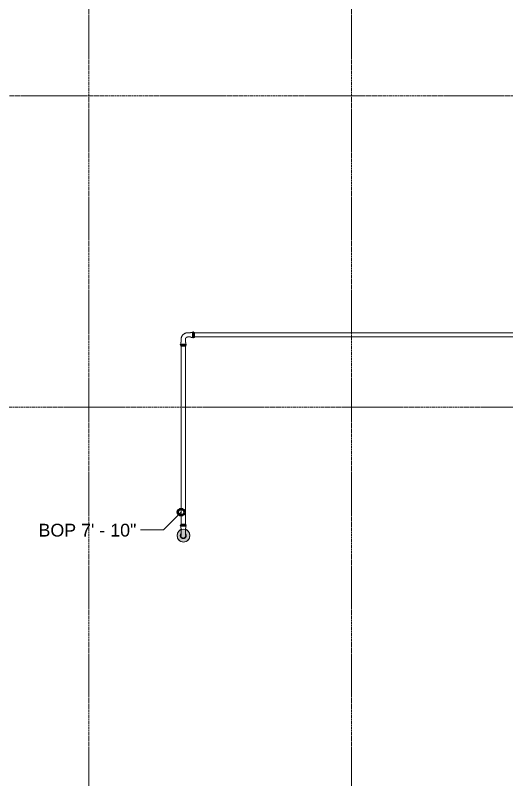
# Model space of a CAD drawing. Header units: inches. Extents: x -3679 to 241, y -496 to 1784.
# Drawn here: x -2235.7 to -2084.1, y 848.2 to 1083.8 of the extents above; entities that cross this region are included whole.
import ezdxf

# ---------------------------------------------------------------- set-up
doc = ezdxf.new("R2010")
doc.units = ezdxf.units.IN
doc.header["$MEASUREMENT"] = 0
doc.linetypes.add('Grid Line', pattern=[0.875, 0.5, -0.125, 0.125, -0.125])
for name, color, linetype, lineweight in [('A-ANNO-NOTE', 250, 'Continuous', 9), ('G-ANNO-DIMS', 251, 'Continuous', 9), ('P-PIPE', 1, 'Continuous', 9), ('S-GRID', 8, 'Continuous', 9)]:
    doc.layers.add(name, color=color, linetype=linetype, lineweight=lineweight)
doc.styles.add('Arial', font='arial.ttf', dxfattribs={"height": 3.934132})

# ---------------------------------------------------------------- blocks, each defined once
blk = doc.blocks.new('Victaulic-VicPress316-Elbow 90-45deg Style P568_P571 - Standard-V2-SECOND LEVEL')
at = {"layer": 'P-PIPE'}
for p, q in [((-3203.7, 731.1), (-3203.7, 730.2)), ((-3202.39, 730.21), (-3202.39, 731.1)), ((-3203.81, 730.05), (-3203.81, 729.6)), ((-3203.05, 729.6), (-3203.81, 729.6)), ((-3203.81, 729.31), (-3203.81, 728.97)), ((-3203.05, 729.31), (-3203.81, 729.31)), ((-3203.81, 728.97), (-3203.05, 728.97)), ((-3202.28, 729.6), (-3203.05, 729.6)), ((-3202.28, 729.31), (-3203.05, 729.31)), ((-3203.05, 728.97), (-3202.28, 728.97)), ((-3202.28, 729.6), (-3202.28, 730.05)), ((-3202.28, 728.97), (-3202.28, 729.31))]:
    blk.add_line(p, q, dxfattribs=at)
at = {"layer": 'P-PIPE', "flags": 128}
for points in [[(-3203.05, 733.4), (-3203.08, 733.4), (-3203.12, 733.4), (-3203.16, 733.4), (-3203.19, 733.39), (-3203.23, 733.38), (-3203.26, 733.38), (-3203.3, 733.37), (-3203.33, 733.36), (-3203.37, 733.34), (-3203.4, 733.33), (-3203.43, 733.32), (-3203.47, 733.3), (-3203.5, 733.28), (-3203.53, 733.26), (-3203.56, 733.24), (-3203.59, 733.22), (-3203.62, 733.2), (-3203.65, 733.18), (-3203.67, 733.15), (-3203.7, 733.13), (-3203.73, 733.1), (-3203.75, 733.07), (-3203.77, 733.04), (-3203.79, 733.01), (-3203.81, 732.98), (-3203.83, 732.95), (-3203.85, 732.92), (-3203.87, 732.89), (-3203.88, 732.85), (-3203.9, 732.82), (-3203.91, 732.79), (-3203.92, 732.75), (-3203.93, 732.72), (-3203.94, 732.68), (-3203.94, 732.65), (-3203.95, 732.61), (-3203.95, 732.57), (-3203.96, 732.54), (-3203.96, 732.5), (-3203.96, 732.46), (-3203.96, 732.43), (-3203.95, 732.39), (-3203.95, 732.35), (-3203.94, 732.32), (-3203.93, 732.28), (-3203.93, 732.25), (-3203.91, 732.21), (-3203.9, 732.18), (-3203.89, 732.14), (-3203.88, 732.11), (-3203.86, 732.08), (-3203.84, 732.05), (-3203.82, 732.01), (-3203.8, 731.98), (-3203.78, 731.95), (-3203.76, 731.92), (-3203.74, 731.9), (-3203.71, 731.87)], [(-3203.05, 733.26), (-3203.08, 733.26), (-3203.11, 733.25), (-3203.14, 733.25), (-3203.17, 733.25), (-3203.2, 733.24), (-3203.23, 733.23), (-3203.26, 733.23), (-3203.29, 733.22), (-3203.32, 733.21), (-3203.34, 733.2), (-3203.37, 733.18), (-3203.4, 733.17), (-3203.43, 733.16), (-3203.45, 733.14), (-3203.48, 733.12), (-3203.5, 733.1), (-3203.53, 733.09), (-3203.55, 733.07), (-3203.57, 733.05), (-3203.6, 733.02), (-3203.62, 733), (-3203.64, 732.98), (-3203.66, 732.95), (-3203.67, 732.93), (-3203.69, 732.9), (-3203.71, 732.88), (-3203.72, 732.85), (-3203.74, 732.82), (-3203.75, 732.8), (-3203.76, 732.77), (-3203.77, 732.74), (-3203.78, 732.71), (-3203.79, 732.68), (-3203.8, 732.65), (-3203.8, 732.62), (-3203.81, 732.59), (-3203.81, 732.56), (-3203.81, 732.53), (-3203.81, 732.5), (-3203.81, 732.47), (-3203.81, 732.44), (-3203.81, 732.41), (-3203.8, 732.38), (-3203.8, 732.35), (-3203.79, 732.32), (-3203.78, 732.29), (-3203.78, 732.26), (-3203.77, 732.23), (-3203.76, 732.2), (-3203.74, 732.17), (-3203.73, 732.14), (-3203.72, 732.12), (-3203.7, 732.1)], [(-3202.39, 731.86), (-3202.37, 731.88), (-3202.34, 731.91), (-3202.32, 731.94), (-3202.3, 731.97), (-3202.28, 732), (-3202.26, 732.03), (-3202.24, 732.06), (-3202.23, 732.09), (-3202.21, 732.13), (-3202.2, 732.16), (-3202.18, 732.19), (-3202.17, 732.23), (-3202.16, 732.26), (-3202.15, 732.3), (-3202.15, 732.33), (-3202.14, 732.37), (-3202.14, 732.41), (-3202.14, 732.44), (-3202.13, 732.48), (-3202.13, 732.52), (-3202.14, 732.55), (-3202.14, 732.59), (-3202.14, 732.63), (-3202.15, 732.66), (-3202.16, 732.7), (-3202.17, 732.73), (-3202.18, 732.77), (-3202.19, 732.8), (-3202.2, 732.84), (-3202.22, 732.87), (-3202.23, 732.9), (-3202.25, 732.93), (-3202.27, 732.97), (-3202.29, 733), (-3202.31, 733.03), (-3202.33, 733.06), (-3202.35, 733.08), (-3202.38, 733.11), (-3202.4, 733.14), (-3202.43, 733.16), (-3202.46, 733.19), (-3202.49, 733.21), (-3202.51, 733.23), (-3202.55, 733.25), (-3202.58, 733.27), (-3202.61, 733.29), (-3202.64, 733.31), (-3202.67, 733.32), (-3202.71, 733.34), (-3202.74, 733.35), (-3202.78, 733.36), (-3202.81, 733.37), (-3202.85, 733.38), (-3202.88, 733.39), (-3202.92, 733.39), (-3202.95, 733.4), (-3202.99, 733.4), (-3203.03, 733.4), (-3203.05, 733.4)], [(-3202.39, 732.1), (-3202.37, 732.13), (-3202.36, 732.16), (-3202.34, 732.18), (-3202.33, 732.21), (-3202.32, 732.24), (-3202.31, 732.27), (-3202.3, 732.3), (-3202.3, 732.33), (-3202.29, 732.36), (-3202.29, 732.39), (-3202.28, 732.42), (-3202.28, 732.45), (-3202.28, 732.48), (-3202.28, 732.51), (-3202.28, 732.54), (-3202.28, 732.57), (-3202.29, 732.6), (-3202.29, 732.63), (-3202.3, 732.66), (-3202.31, 732.69), (-3202.32, 732.72), (-3202.33, 732.75), (-3202.34, 732.78), (-3202.35, 732.81), (-3202.36, 732.84), (-3202.38, 732.86), (-3202.39, 732.89), (-3202.41, 732.92), (-3202.43, 732.94), (-3202.44, 732.97), (-3202.46, 732.99), (-3202.48, 733.01), (-3202.51, 733.03), (-3202.53, 733.06), (-3202.55, 733.08), (-3202.58, 733.09), (-3202.6, 733.11), (-3202.62, 733.13), (-3202.65, 733.15), (-3202.68, 733.16), (-3202.7, 733.18), (-3202.73, 733.19), (-3202.76, 733.2), (-3202.79, 733.21), (-3202.82, 733.22), (-3202.85, 733.23), (-3202.88, 733.24), (-3202.91, 733.24), (-3202.94, 733.25), (-3202.97, 733.25), (-3203, 733.26), (-3203.03, 733.26), (-3203.05, 733.26)], [(-3203.7, 732.49), (-3203.7, 732.49), (-3203.7, 732.49), (-3203.7, 732.48), (-3203.7, 732.47), (-3203.7, 732.46), (-3203.7, 732.45), (-3203.7, 732.44), (-3203.7, 732.42), (-3203.7, 732.4), (-3203.7, 732.38), (-3203.7, 732.36), (-3203.7, 732.33), (-3203.7, 732.31), (-3203.7, 732.28), (-3203.7, 732.25), (-3203.7, 732.21), (-3203.7, 732.18), (-3203.7, 732.14), (-3203.7, 732.11), (-3203.7, 732.07), (-3203.7, 732.03), (-3203.7, 731.98), (-3203.7, 731.94), (-3203.7, 731.9), (-3203.7, 731.85), (-3203.7, 731.8), (-3203.7, 731.75), (-3203.7, 731.7), (-3203.7, 731.65), (-3203.7, 731.6), (-3203.7, 731.55), (-3203.7, 731.5), (-3203.7, 731.44), (-3203.7, 731.39), (-3203.7, 731.33), (-3203.7, 731.28), (-3203.7, 731.22), (-3203.7, 731.17), (-3203.7, 731.11), (-3203.7, 731.1)], [(-3202.39, 731.1), (-3202.39, 731.15), (-3202.39, 731.21), (-3202.39, 731.26), (-3202.39, 731.32), (-3202.39, 731.37), (-3202.39, 731.43), (-3202.39, 731.48), (-3202.39, 731.54), (-3202.39, 731.59), (-3202.39, 731.64), (-3202.39, 731.69), (-3202.39, 731.74), (-3202.39, 731.79), (-3202.39, 731.84), (-3202.39, 731.88), (-3202.39, 731.93), (-3202.39, 731.97), (-3202.39, 732.02), (-3202.39, 732.06), (-3202.39, 732.1), (-3202.39, 732.13), (-3202.39, 732.17), (-3202.39, 732.21), (-3202.39, 732.24), (-3202.39, 732.27), (-3202.39, 732.3), (-3202.39, 732.33), (-3202.39, 732.35), (-3202.39, 732.37), (-3202.39, 732.4), (-3202.39, 732.41), (-3202.39, 732.43), (-3202.39, 732.45), (-3202.39, 732.46), (-3202.39, 732.47), (-3202.39, 732.48), (-3202.39, 732.48), (-3202.39, 732.49), (-3202.39, 732.49), (-3202.39, 732.49)], [(-3203.81, 729.31), (-3203.82, 729.31), (-3203.82, 729.31), (-3203.83, 729.31), (-3203.84, 729.31), (-3203.84, 729.31), (-3203.85, 729.31), (-3203.85, 729.31), (-3203.86, 729.32), (-3203.86, 729.32), (-3203.87, 729.32), (-3203.87, 729.32), (-3203.88, 729.32), (-3203.88, 729.33), (-3203.89, 729.33), (-3203.89, 729.33), (-3203.9, 729.34), (-3203.9, 729.34), (-3203.91, 729.34), (-3203.91, 729.35), (-3203.92, 729.35), (-3203.92, 729.36), (-3203.92, 729.36), (-3203.93, 729.37), (-3203.93, 729.37), (-3203.93, 729.38), (-3203.94, 729.38), (-3203.94, 729.39), (-3203.94, 729.39), (-3203.95, 729.4), (-3203.95, 729.4), (-3203.95, 729.41), (-3203.95, 729.41), (-3203.95, 729.42), (-3203.95, 729.42), (-3203.96, 729.43), (-3203.96, 729.44), (-3203.96, 729.44), (-3203.96, 729.45), (-3203.96, 729.45), (-3203.96, 729.46), (-3203.96, 729.46), (-3203.96, 729.47), (-3203.96, 729.48), (-3203.96, 729.48), (-3203.95, 729.49), (-3203.95, 729.49), (-3203.95, 729.5), (-3203.95, 729.5), (-3203.95, 729.51), (-3203.94, 729.51), (-3203.94, 729.52), (-3203.94, 729.52), (-3203.94, 729.53), (-3203.93, 729.53), (-3203.93, 729.54), (-3203.93, 729.54), (-3203.92, 729.55), (-3203.92, 729.55), (-3203.92, 729.56), (-3203.91, 729.56), (-3203.91, 729.57), (-3203.9, 729.57), (-3203.9, 729.57), (-3203.89, 729.58), (-3203.89, 729.58), (-3203.88, 729.58), (-3203.88, 729.58), (-3203.87, 729.59), (-3203.87, 729.59), (-3203.86, 729.59), (-3203.86, 729.59), (-3203.85, 729.59), (-3203.84, 729.6), (-3203.84, 729.6), (-3203.83, 729.6), (-3203.83, 729.6), (-3203.82, 729.6), (-3203.82, 729.6), (-3203.81, 729.6)], [(-3203.81, 730.05), (-3203.81, 730.06), (-3203.81, 730.07), (-3203.81, 730.08), (-3203.81, 730.09), (-3203.81, 730.11), (-3203.8, 730.12), (-3203.8, 730.13), (-3203.8, 730.14), (-3203.8, 730.15), (-3203.79, 730.16), (-3203.79, 730.17), (-3203.78, 730.18), (-3203.78, 730.19), (-3203.77, 730.2), (-3203.76, 730.2), (-3203.76, 730.21), (-3203.75, 730.22), (-3203.74, 730.23), (-3203.74, 730.24), (-3203.73, 730.25), (-3203.72, 730.25), (-3203.71, 730.26), (-3203.71, 730.27), (-3203.7, 730.27)], [(-3203.05, 729.6), (-3203.08, 729.6), (-3203.11, 729.6), (-3203.14, 729.6), (-3203.17, 729.6), (-3203.2, 729.6), (-3203.23, 729.6), (-3203.26, 729.6), (-3203.29, 729.6), (-3203.32, 729.6), (-3203.34, 729.6), (-3203.37, 729.6), (-3203.4, 729.6), (-3203.43, 729.6), (-3203.45, 729.6), (-3203.48, 729.6), (-3203.5, 729.6), (-3203.53, 729.6), (-3203.55, 729.6), (-3203.57, 729.6), (-3203.6, 729.6), (-3203.62, 729.6), (-3203.64, 729.6), (-3203.66, 729.6), (-3203.67, 729.6), (-3203.69, 729.6), (-3203.71, 729.6), (-3203.72, 729.6), (-3203.74, 729.6), (-3203.75, 729.6), (-3203.76, 729.6), (-3203.77, 729.6), (-3203.78, 729.6), (-3203.79, 729.6), (-3203.8, 729.6), (-3203.8, 729.6), (-3203.81, 729.6), (-3203.81, 729.6), (-3203.81, 729.6), (-3203.81, 729.6), (-3203.81, 729.6)], [(-3203.81, 729.6), (-3203.81, 729.6), (-3203.81, 729.6), (-3203.81, 729.6), (-3203.8, 729.6), (-3203.8, 729.6), (-3203.79, 729.6), (-3203.78, 729.6), (-3203.77, 729.6)], [(-3203.77, 729.31), (-3203.78, 729.31), (-3203.79, 729.31), (-3203.8, 729.31), (-3203.8, 729.31), (-3203.81, 729.31), (-3203.81, 729.31), (-3203.81, 729.31), (-3203.81, 729.31), (-3203.81, 729.31)], [(-3203.81, 729.31), (-3203.81, 729.31), (-3203.81, 729.31), (-3203.81, 729.31), (-3203.8, 729.31), (-3203.8, 729.31), (-3203.79, 729.31), (-3203.78, 729.31), (-3203.77, 729.31), (-3203.76, 729.31), (-3203.75, 729.31), (-3203.74, 729.31), (-3203.73, 729.31), (-3203.71, 729.31), (-3203.7, 729.31), (-3203.68, 729.31), (-3203.66, 729.31), (-3203.64, 729.31), (-3203.62, 729.31), (-3203.6, 729.31), (-3203.58, 729.31), (-3203.56, 729.31), (-3203.53, 729.31), (-3203.51, 729.31), (-3203.49, 729.31), (-3203.46, 729.31), (-3203.43, 729.31), (-3203.41, 729.31), (-3203.38, 729.31), (-3203.35, 729.31), (-3203.32, 729.31), (-3203.29, 729.31), (-3203.27, 729.31), (-3203.24, 729.31), (-3203.21, 729.31), (-3203.18, 729.31), (-3203.15, 729.31), (-3203.12, 729.31), (-3203.08, 729.31), (-3203.05, 729.31), (-3203.05, 729.31)], [(-3202.28, 729.6), (-3202.28, 729.6), (-3202.28, 729.6), (-3202.29, 729.6), (-3202.29, 729.6), (-3202.29, 729.6), (-3202.3, 729.6), (-3202.31, 729.6), (-3202.32, 729.6), (-3202.33, 729.6), (-3202.34, 729.6), (-3202.35, 729.6), (-3202.37, 729.6), (-3202.38, 729.6), (-3202.4, 729.6), (-3202.41, 729.6), (-3202.43, 729.6), (-3202.45, 729.6), (-3202.47, 729.6), (-3202.49, 729.6), (-3202.51, 729.6), (-3202.53, 729.6), (-3202.56, 729.6), (-3202.58, 729.6), (-3202.61, 729.6), (-3202.63, 729.6), (-3202.66, 729.6), (-3202.68, 729.6), (-3202.71, 729.6), (-3202.74, 729.6), (-3202.77, 729.6), (-3202.8, 729.6), (-3202.83, 729.6), (-3202.86, 729.6), (-3202.89, 729.6), (-3202.92, 729.6), (-3202.95, 729.6), (-3202.98, 729.6), (-3203.01, 729.6), (-3203.04, 729.6), (-3203.05, 729.6)], [(-3203.05, 729.31), (-3203.02, 729.31), (-3202.98, 729.31), (-3202.95, 729.31), (-3202.92, 729.31), (-3202.89, 729.31), (-3202.86, 729.31), (-3202.83, 729.31), (-3202.8, 729.31), (-3202.78, 729.31), (-3202.75, 729.31), (-3202.72, 729.31), (-3202.69, 729.31), (-3202.67, 729.31), (-3202.64, 729.31), (-3202.61, 729.31), (-3202.59, 729.31), (-3202.56, 729.31), (-3202.54, 729.31), (-3202.52, 729.31), (-3202.5, 729.31), (-3202.48, 729.31), (-3202.46, 729.31), (-3202.44, 729.31), (-3202.42, 729.31), (-3202.4, 729.31), (-3202.39, 729.31), (-3202.37, 729.31), (-3202.36, 729.31), (-3202.34, 729.31), (-3202.33, 729.31), (-3202.32, 729.31), (-3202.31, 729.31), (-3202.3, 729.31), (-3202.3, 729.31), (-3202.29, 729.31), (-3202.29, 729.31), (-3202.28, 729.31), (-3202.28, 729.31), (-3202.28, 729.31), (-3202.28, 729.31)], [(-3202.39, 730.27), (-3202.38, 730.26), (-3202.37, 730.26), (-3202.36, 730.25), (-3202.36, 730.24), (-3202.35, 730.23), (-3202.34, 730.22), (-3202.33, 730.22), (-3202.33, 730.21), (-3202.32, 730.2), (-3202.32, 730.19), (-3202.31, 730.18), (-3202.31, 730.17), (-3202.3, 730.16), (-3202.3, 730.15), (-3202.29, 730.14), (-3202.29, 730.13), (-3202.29, 730.12), (-3202.29, 730.11), (-3202.28, 730.1), (-3202.28, 730.09), (-3202.28, 730.07), (-3202.28, 730.06), (-3202.28, 730.05), (-3202.28, 730.05)], [(-3202.32, 729.6), (-3202.31, 729.6), (-3202.3, 729.6), (-3202.3, 729.6), (-3202.29, 729.6), (-3202.29, 729.6), (-3202.28, 729.6), (-3202.28, 729.6), (-3202.28, 729.6), (-3202.28, 729.6)], [(-3202.28, 729.31), (-3202.28, 729.31), (-3202.28, 729.31), (-3202.29, 729.31), (-3202.29, 729.31), (-3202.29, 729.31), (-3202.3, 729.31), (-3202.31, 729.31), (-3202.32, 729.31)], [(-3202.28, 729.6), (-3202.27, 729.6), (-3202.27, 729.6), (-3202.26, 729.6), (-3202.26, 729.6), (-3202.25, 729.6), (-3202.24, 729.6), (-3202.24, 729.59), (-3202.23, 729.59), (-3202.23, 729.59), (-3202.22, 729.59), (-3202.22, 729.59), (-3202.21, 729.58), (-3202.21, 729.58), (-3202.2, 729.58), (-3202.2, 729.57), (-3202.19, 729.57), (-3202.19, 729.57), (-3202.18, 729.56), (-3202.18, 729.56), (-3202.18, 729.56), (-3202.17, 729.55), (-3202.17, 729.55), (-3202.16, 729.54), (-3202.16, 729.54), (-3202.16, 729.53), (-3202.15, 729.53), (-3202.15, 729.52), (-3202.15, 729.52), (-3202.15, 729.51), (-3202.14, 729.51), (-3202.14, 729.5), (-3202.14, 729.5), (-3202.14, 729.49), (-3202.14, 729.48), (-3202.14, 729.48), (-3202.14, 729.47), (-3202.13, 729.47), (-3202.13, 729.46), (-3202.13, 729.46), (-3202.13, 729.45), (-3202.13, 729.44), (-3202.13, 729.44), (-3202.14, 729.43), (-3202.14, 729.43), (-3202.14, 729.42), (-3202.14, 729.42), (-3202.14, 729.41), (-3202.14, 729.4), (-3202.14, 729.4), (-3202.15, 729.39), (-3202.15, 729.39), (-3202.15, 729.38), (-3202.16, 729.38), (-3202.16, 729.37), (-3202.16, 729.37), (-3202.17, 729.36), (-3202.17, 729.36), (-3202.17, 729.35), (-3202.18, 729.35), (-3202.18, 729.35), (-3202.19, 729.34), (-3202.19, 729.34), (-3202.19, 729.34), (-3202.2, 729.33), (-3202.2, 729.33), (-3202.21, 729.33), (-3202.21, 729.32), (-3202.22, 729.32), (-3202.23, 729.32), (-3202.23, 729.32), (-3202.24, 729.32), (-3202.24, 729.31), (-3202.25, 729.31), (-3202.25, 729.31), (-3202.26, 729.31), (-3202.26, 729.31), (-3202.27, 729.31), (-3202.28, 729.31), (-3202.28, 729.31)]]:
    blk.add_lwpolyline(points, dxfattribs=at)
blk = doc.blocks.new('Victaulic-VicPress316-Elbow 90-45deg Style P568_P571 - Standard-V1-SECOND LEVEL')
at = {"layer": 'P-PIPE'}
for p, q in [((-0.77, 3.52), (-0.77, 3.18)), ((0.77, 3.52), (-0.77, 3.52)), ((-0.77, 3.18), (0.77, 3.18)), ((-0.77, 2.89), (-0.77, 2.44)), ((-0.77, 2.89), (0.77, 2.89)), ((0.77, 3.18), (0.77, 3.52)), ((0.77, 2.44), (0.77, 2.89)), ((-3.18, 0.77), (-3.52, 0.77)), ((-3.52, 0.77), (-3.52, -0.77)), ((-3.18, -0.77), (-3.18, 0.77)), ((-2.44, 0.77), (-2.89, 0.77)), ((-2.89, -0.77), (-2.89, 0.77)), ((-1.39, 0.66), (-2.28, 0.66)), ((-0.66, 2.28), (-0.66, 1.39)), ((0.66, 1.39), (0.66, 2.28)), ((-3.52, -0.77), (-3.18, -0.77)), ((-2.89, -0.77), (-2.44, -0.77)), ((-2.28, -0.66), (-1.39, -0.66))]:
    blk.add_line(p, q, dxfattribs=at)
at = {"layer": 'P-PIPE', "flags": 128}
for points in [[(-0.77, 2.89), (-0.77, 2.89), (-0.78, 2.89), (-0.78, 2.89), (-0.79, 2.89), (-0.8, 2.89), (-0.8, 2.89), (-0.81, 2.9), (-0.81, 2.9), (-0.82, 2.9), (-0.82, 2.9), (-0.83, 2.9), (-0.83, 2.91), (-0.84, 2.91), (-0.84, 2.91), (-0.85, 2.92), (-0.85, 2.92), (-0.86, 2.92), (-0.86, 2.93), (-0.87, 2.93), (-0.87, 2.93), (-0.87, 2.94), (-0.88, 2.94), (-0.88, 2.95), (-0.89, 2.95), (-0.89, 2.96), (-0.89, 2.96), (-0.89, 2.97), (-0.9, 2.97), (-0.9, 2.98), (-0.9, 2.98), (-0.9, 2.99), (-0.91, 2.99), (-0.91, 3), (-0.91, 3.01), (-0.91, 3.01), (-0.91, 3.02), (-0.91, 3.02), (-0.91, 3.03), (-0.91, 3.03), (-0.91, 3.04), (-0.91, 3.05), (-0.91, 3.05), (-0.91, 3.06), (-0.91, 3.06), (-0.91, 3.07), (-0.91, 3.07), (-0.91, 3.08), (-0.9, 3.09), (-0.9, 3.09), (-0.9, 3.1), (-0.9, 3.1), (-0.89, 3.11), (-0.89, 3.11), (-0.89, 3.12), (-0.88, 3.12), (-0.88, 3.13), (-0.88, 3.13), (-0.87, 3.14), (-0.87, 3.14), (-0.86, 3.14), (-0.86, 3.15), (-0.86, 3.15), (-0.85, 3.15), (-0.85, 3.16), (-0.84, 3.16), (-0.84, 3.16), (-0.83, 3.17), (-0.83, 3.17), (-0.82, 3.17), (-0.82, 3.17), (-0.81, 3.17), (-0.8, 3.18), (-0.8, 3.18), (-0.79, 3.18), (-0.79, 3.18), (-0.78, 3.18), (-0.78, 3.18), (-0.77, 3.18), (-0.77, 3.18)], [(0.77, 3.18), (0.77, 3.18), (0.76, 3.18), (0.76, 3.18), (0.76, 3.18), (0.75, 3.18), (0.74, 3.18), (0.74, 3.18), (0.73, 3.18), (0.72, 3.18), (0.71, 3.18), (0.69, 3.18), (0.68, 3.18), (0.67, 3.18), (0.65, 3.18), (0.63, 3.18), (0.61, 3.18), (0.6, 3.18), (0.58, 3.18), (0.56, 3.18), (0.53, 3.18), (0.51, 3.18), (0.49, 3.18), (0.46, 3.18), (0.44, 3.18), (0.41, 3.18), (0.39, 3.18), (0.36, 3.18), (0.33, 3.18), (0.31, 3.18), (0.28, 3.18), (0.25, 3.18), (0.22, 3.18), (0.19, 3.18), (0.16, 3.18), (0.13, 3.18), (0.1, 3.18), (0.07, 3.18), (0.04, 3.18), (0.01, 3.18), (-0.02, 3.18), (-0.05, 3.18), (-0.08, 3.18), (-0.11, 3.18), (-0.14, 3.18), (-0.17, 3.18), (-0.2, 3.18), (-0.23, 3.18), (-0.26, 3.18), (-0.29, 3.18), (-0.32, 3.18), (-0.35, 3.18), (-0.37, 3.18), (-0.4, 3.18), (-0.43, 3.18), (-0.45, 3.18), (-0.48, 3.18), (-0.5, 3.18), (-0.52, 3.18), (-0.54, 3.18), (-0.57, 3.18), (-0.59, 3.18), (-0.6, 3.18), (-0.62, 3.18), (-0.64, 3.18), (-0.66, 3.18), (-0.67, 3.18), (-0.69, 3.18), (-0.7, 3.18), (-0.71, 3.18), (-0.72, 3.18), (-0.73, 3.18), (-0.74, 3.18), (-0.75, 3.18), (-0.75, 3.18), (-0.76, 3.18), (-0.76, 3.18), (-0.77, 3.18), (-0.77, 3.18), (-0.77, 3.18)], [(-0.77, 3.18), (-0.77, 3.18), (-0.76, 3.18), (-0.76, 3.18), (-0.76, 3.18), (-0.75, 3.18), (-0.74, 3.18), (-0.74, 3.18), (-0.73, 3.18)], [(-0.77, 2.89), (-0.77, 2.89), (-0.76, 2.89), (-0.76, 2.89), (-0.76, 2.89), (-0.75, 2.89), (-0.74, 2.89), (-0.74, 2.89), (-0.73, 2.89), (-0.72, 2.89), (-0.71, 2.89), (-0.69, 2.89), (-0.68, 2.89), (-0.67, 2.89), (-0.65, 2.89), (-0.63, 2.89), (-0.61, 2.89), (-0.6, 2.89), (-0.58, 2.89), (-0.56, 2.89), (-0.53, 2.89), (-0.51, 2.89), (-0.49, 2.89), (-0.46, 2.89), (-0.44, 2.89), (-0.41, 2.89), (-0.39, 2.89), (-0.36, 2.89), (-0.33, 2.89), (-0.31, 2.89), (-0.28, 2.89), (-0.25, 2.89), (-0.22, 2.89), (-0.19, 2.89), (-0.16, 2.89), (-0.13, 2.89), (-0.1, 2.89), (-0.07, 2.89), (-0.04, 2.89), (-0.01, 2.89), (0.02, 2.89), (0.05, 2.89), (0.08, 2.89), (0.11, 2.89), (0.14, 2.89), (0.17, 2.89), (0.2, 2.89), (0.23, 2.89), (0.26, 2.89), (0.29, 2.89), (0.32, 2.89), (0.35, 2.89), (0.37, 2.89), (0.4, 2.89), (0.43, 2.89), (0.45, 2.89), (0.48, 2.89), (0.5, 2.89), (0.52, 2.89), (0.54, 2.89), (0.57, 2.89), (0.59, 2.89), (0.6, 2.89), (0.62, 2.89), (0.64, 2.89), (0.66, 2.89), (0.67, 2.89), (0.69, 2.89), (0.7, 2.89), (0.71, 2.89), (0.72, 2.89), (0.73, 2.89), (0.74, 2.89), (0.75, 2.89), (0.75, 2.89), (0.76, 2.89), (0.76, 2.89), (0.77, 2.89), (0.77, 2.89), (0.77, 2.89)], [(-0.72, 2.89), (-0.73, 2.89), (-0.74, 2.89), (-0.75, 2.89), (-0.75, 2.89), (-0.76, 2.89), (-0.76, 2.89), (-0.77, 2.89), (-0.77, 2.89), (-0.77, 2.89)], [(-0.66, 2.22), (-0.67, 2.23), (-0.67, 2.23), (-0.68, 2.24), (-0.69, 2.25), (-0.7, 2.26), (-0.7, 2.27), (-0.71, 2.27), (-0.72, 2.28), (-0.72, 2.29), (-0.73, 2.3), (-0.73, 2.31), (-0.74, 2.32), (-0.74, 2.33), (-0.75, 2.34), (-0.75, 2.35), (-0.76, 2.36), (-0.76, 2.37), (-0.76, 2.38), (-0.76, 2.39), (-0.76, 2.4), (-0.77, 2.42), (-0.77, 2.43), (-0.77, 2.44), (-0.77, 2.44)], [(0.77, 2.44), (0.77, 2.43), (0.77, 2.42), (0.76, 2.41), (0.76, 2.4), (0.76, 2.38), (0.76, 2.37), (0.76, 2.36), (0.75, 2.35), (0.75, 2.34), (0.74, 2.33), (0.74, 2.32), (0.74, 2.31), (0.73, 2.3), (0.72, 2.29), (0.72, 2.29), (0.71, 2.28), (0.71, 2.27), (0.7, 2.26), (0.69, 2.25), (0.68, 2.24), (0.68, 2.24), (0.67, 2.23), (0.66, 2.22), (0.66, 2.22)], [(0.72, 3.18), (0.73, 3.18), (0.74, 3.18), (0.75, 3.18), (0.75, 3.18), (0.76, 3.18), (0.76, 3.18), (0.77, 3.18), (0.77, 3.18), (0.77, 3.18)], [(0.77, 2.89), (0.77, 2.89), (0.76, 2.89), (0.76, 2.89), (0.76, 2.89), (0.75, 2.89), (0.74, 2.89), (0.74, 2.89), (0.73, 2.89)], [(0.77, 3.18), (0.77, 3.18), (0.78, 3.18), (0.78, 3.18), (0.79, 3.18), (0.8, 3.18), (0.8, 3.18), (0.81, 3.18), (0.81, 3.17), (0.82, 3.17), (0.82, 3.17), (0.83, 3.17), (0.83, 3.17), (0.84, 3.16), (0.84, 3.16), (0.85, 3.16), (0.85, 3.15), (0.86, 3.15), (0.86, 3.15), (0.87, 3.14), (0.87, 3.14), (0.87, 3.13), (0.88, 3.13), (0.88, 3.12), (0.89, 3.12), (0.89, 3.11), (0.89, 3.11), (0.89, 3.1), (0.9, 3.1), (0.9, 3.09), (0.9, 3.09), (0.9, 3.08), (0.91, 3.08), (0.91, 3.07), (0.91, 3.07), (0.91, 3.06), (0.91, 3.05), (0.91, 3.05), (0.91, 3.04), (0.91, 3.04), (0.91, 3.03), (0.91, 3.03), (0.91, 3.02), (0.91, 3.01), (0.91, 3.01), (0.91, 3), (0.91, 3), (0.91, 2.99), (0.9, 2.99), (0.9, 2.98), (0.9, 2.98), (0.9, 2.97), (0.89, 2.97), (0.89, 2.96), (0.89, 2.96), (0.88, 2.95), (0.88, 2.95), (0.88, 2.94), (0.87, 2.94), (0.87, 2.93), (0.86, 2.93), (0.86, 2.92), (0.86, 2.92), (0.85, 2.92), (0.85, 2.91), (0.84, 2.91), (0.84, 2.91), (0.83, 2.91), (0.83, 2.9), (0.82, 2.9), (0.82, 2.9), (0.81, 2.9), (0.8, 2.9), (0.8, 2.89), (0.79, 2.89), (0.79, 2.89), (0.78, 2.89), (0.78, 2.89), (0.77, 2.89), (0.77, 2.89)], [(-3.18, 0.77), (-3.18, 0.77), (-3.18, 0.78), (-3.18, 0.78), (-3.18, 0.79), (-3.18, 0.8), (-3.18, 0.8), (-3.18, 0.81), (-3.17, 0.81), (-3.17, 0.82), (-3.17, 0.82), (-3.17, 0.83), (-3.17, 0.83), (-3.16, 0.84), (-3.16, 0.84), (-3.16, 0.85), (-3.15, 0.85), (-3.15, 0.86), (-3.15, 0.86), (-3.14, 0.87), (-3.14, 0.87), (-3.13, 0.87), (-3.13, 0.88), (-3.12, 0.88), (-3.12, 0.89), (-3.11, 0.89), (-3.11, 0.89), (-3.1, 0.89), (-3.1, 0.9), (-3.09, 0.9), (-3.09, 0.9), (-3.08, 0.9), (-3.08, 0.91), (-3.07, 0.91), (-3.07, 0.91), (-3.06, 0.91), (-3.05, 0.91), (-3.05, 0.91), (-3.04, 0.91), (-3.04, 0.91), (-3.03, 0.91), (-3.03, 0.91), (-3.02, 0.91), (-3.01, 0.91), (-3.01, 0.91), (-3, 0.91), (-3, 0.91), (-2.99, 0.91), (-2.99, 0.9), (-2.98, 0.9), (-2.98, 0.9), (-2.97, 0.9), (-2.97, 0.89), (-2.96, 0.89), (-2.96, 0.89), (-2.95, 0.88), (-2.95, 0.88), (-2.94, 0.88), (-2.94, 0.87), (-2.93, 0.87), (-2.93, 0.86), (-2.92, 0.86), (-2.92, 0.86), (-2.92, 0.85), (-2.91, 0.85), (-2.91, 0.84), (-2.91, 0.84), (-2.91, 0.83), (-2.9, 0.83), (-2.9, 0.82), (-2.9, 0.82), (-2.9, 0.81), (-2.9, 0.8), (-2.89, 0.8), (-2.89, 0.79), (-2.89, 0.79), (-2.89, 0.78), (-2.89, 0.78), (-2.89, 0.77), (-2.89, 0.77)], [(-3.18, 0.77), (-3.18, 0.77), (-3.18, 0.76), (-3.18, 0.76), (-3.18, 0.76), (-3.18, 0.75), (-3.18, 0.74), (-3.18, 0.74), (-3.18, 0.73), (-3.18, 0.72), (-3.18, 0.71), (-3.18, 0.69), (-3.18, 0.68), (-3.18, 0.67), (-3.18, 0.65), (-3.18, 0.63), (-3.18, 0.61), (-3.18, 0.6), (-3.18, 0.58), (-3.18, 0.56), (-3.18, 0.53), (-3.18, 0.51), (-3.18, 0.49), (-3.18, 0.46), (-3.18, 0.44), (-3.18, 0.41), (-3.18, 0.39), (-3.18, 0.36), (-3.18, 0.33), (-3.18, 0.31), (-3.18, 0.28), (-3.18, 0.25), (-3.18, 0.22), (-3.18, 0.19), (-3.18, 0.16), (-3.18, 0.13), (-3.18, 0.1), (-3.18, 0.07), (-3.18, 0.04), (-3.18, 0.01), (-3.18, -0.02), (-3.18, -0.05), (-3.18, -0.08), (-3.18, -0.11), (-3.18, -0.14), (-3.18, -0.17), (-3.18, -0.2), (-3.18, -0.23), (-3.18, -0.26), (-3.18, -0.29), (-3.18, -0.32), (-3.18, -0.35), (-3.18, -0.37), (-3.18, -0.4), (-3.18, -0.43), (-3.18, -0.45), (-3.18, -0.48), (-3.18, -0.5), (-3.18, -0.52), (-3.18, -0.54), (-3.18, -0.57), (-3.18, -0.59), (-3.18, -0.6), (-3.18, -0.62), (-3.18, -0.64), (-3.18, -0.66), (-3.18, -0.67), (-3.18, -0.69), (-3.18, -0.7), (-3.18, -0.71), (-3.18, -0.72), (-3.18, -0.73), (-3.18, -0.74), (-3.18, -0.75), (-3.18, -0.75), (-3.18, -0.76), (-3.18, -0.76), (-3.18, -0.77), (-3.18, -0.77), (-3.18, -0.77)], [(-3.18, 0.72), (-3.18, 0.73), (-3.18, 0.74), (-3.18, 0.75), (-3.18, 0.75), (-3.18, 0.76), (-3.18, 0.76), (-3.18, 0.77), (-3.18, 0.77), (-3.18, 0.77)], [(-2.89, -0.77), (-2.89, -0.77), (-2.89, -0.76), (-2.89, -0.76), (-2.89, -0.76), (-2.89, -0.75), (-2.89, -0.74), (-2.89, -0.74), (-2.89, -0.73), (-2.89, -0.72), (-2.89, -0.71), (-2.89, -0.69), (-2.89, -0.68), (-2.89, -0.67), (-2.89, -0.65), (-2.89, -0.63), (-2.89, -0.61), (-2.89, -0.6), (-2.89, -0.58), (-2.89, -0.56), (-2.89, -0.53), (-2.89, -0.51), (-2.89, -0.49), (-2.89, -0.46), (-2.89, -0.44), (-2.89, -0.41), (-2.89, -0.39), (-2.89, -0.36), (-2.89, -0.33), (-2.89, -0.31), (-2.89, -0.28), (-2.89, -0.25), (-2.89, -0.22), (-2.89, -0.19), (-2.89, -0.16), (-2.89, -0.13), (-2.89, -0.1), (-2.89, -0.07), (-2.89, -0.04), (-2.89, -0.01), (-2.89, 0.02), (-2.89, 0.05), (-2.89, 0.08), (-2.89, 0.11), (-2.89, 0.14), (-2.89, 0.17), (-2.89, 0.2), (-2.89, 0.23), (-2.89, 0.26), (-2.89, 0.29), (-2.89, 0.32), (-2.89, 0.35), (-2.89, 0.37), (-2.89, 0.4), (-2.89, 0.43), (-2.89, 0.45), (-2.89, 0.48), (-2.89, 0.5), (-2.89, 0.52), (-2.89, 0.54), (-2.89, 0.57), (-2.89, 0.59), (-2.89, 0.6), (-2.89, 0.62), (-2.89, 0.64), (-2.89, 0.66), (-2.89, 0.67), (-2.89, 0.69), (-2.89, 0.7), (-2.89, 0.71), (-2.89, 0.72), (-2.89, 0.73), (-2.89, 0.74), (-2.89, 0.75), (-2.89, 0.75), (-2.89, 0.76), (-2.89, 0.76), (-2.89, 0.77), (-2.89, 0.77), (-2.89, 0.77)], [(-2.89, 0.77), (-2.89, 0.77), (-2.89, 0.76), (-2.89, 0.76), (-2.89, 0.76), (-2.89, 0.75), (-2.89, 0.74), (-2.89, 0.74), (-2.89, 0.73)], [(-2.44, 0.77), (-2.43, 0.77), (-2.42, 0.77), (-2.41, 0.76), (-2.4, 0.76), (-2.38, 0.76), (-2.37, 0.76), (-2.36, 0.76), (-2.35, 0.75), (-2.34, 0.75), (-2.33, 0.74), (-2.32, 0.74), (-2.31, 0.74), (-2.3, 0.73), (-2.29, 0.72), (-2.29, 0.72), (-2.28, 0.71), (-2.27, 0.71), (-2.26, 0.7), (-2.25, 0.69), (-2.24, 0.68), (-2.24, 0.68), (-2.23, 0.67), (-2.22, 0.66), (-2.22, 0.66)], [(-0.66, 1.39), (-0.66, 1.36), (-0.66, 1.33), (-0.66, 1.3), (-0.67, 1.28), (-0.67, 1.25), (-0.68, 1.22), (-0.69, 1.19), (-0.69, 1.16), (-0.7, 1.13), (-0.72, 1.11), (-0.73, 1.08), (-0.74, 1.05), (-0.75, 1.03), (-0.77, 1), (-0.79, 0.98), (-0.8, 0.95), (-0.82, 0.93), (-0.84, 0.91), (-0.86, 0.89), (-0.88, 0.87), (-0.9, 0.85), (-0.92, 0.83), (-0.95, 0.81), (-0.97, 0.79), (-1, 0.77), (-1.02, 0.76), (-1.05, 0.74), (-1.07, 0.73), (-1.1, 0.72), (-1.13, 0.71), (-1.15, 0.7), (-1.18, 0.69), (-1.21, 0.68), (-1.24, 0.67), (-1.27, 0.67), (-1.3, 0.66), (-1.33, 0.66), (-1.36, 0.66), (-1.39, 0.66), (-1.39, 0.66)], [(-1.39, -0.66), (-1.31, -0.66), (-1.23, -0.65), (-1.15, -0.64), (-1.07, -0.63), (-0.99, -0.62), (-0.91, -0.6), (-0.83, -0.58), (-0.75, -0.55), (-0.67, -0.53), (-0.59, -0.5), (-0.52, -0.46), (-0.45, -0.43), (-0.37, -0.39), (-0.3, -0.34), (-0.24, -0.3), (-0.17, -0.25), (-0.1, -0.2), (-0.04, -0.15), (0.02, -0.09), (0.08, -0.04), (0.13, 0.02), (0.19, 0.09), (0.24, 0.15), (0.29, 0.22), (0.33, 0.29), (0.38, 0.35), (0.42, 0.43), (0.45, 0.5), (0.49, 0.57), (0.52, 0.65), (0.55, 0.73), (0.57, 0.81), (0.59, 0.88), (0.61, 0.96), (0.63, 1.04), (0.64, 1.13), (0.65, 1.21), (0.65, 1.29), (0.66, 1.37), (0.66, 1.39)], [(-3.18, -0.77), (-3.18, -0.77), (-3.18, -0.76), (-3.18, -0.76), (-3.18, -0.76), (-3.18, -0.75), (-3.18, -0.74), (-3.18, -0.74), (-3.18, -0.73)], [(-2.89, -0.77), (-2.89, -0.77), (-2.89, -0.78), (-2.89, -0.78), (-2.89, -0.79), (-2.89, -0.8), (-2.89, -0.8), (-2.9, -0.81), (-2.9, -0.81), (-2.9, -0.82), (-2.9, -0.82), (-2.9, -0.83), (-2.91, -0.83), (-2.91, -0.84), (-2.91, -0.84), (-2.92, -0.85), (-2.92, -0.85), (-2.92, -0.86), (-2.93, -0.86), (-2.93, -0.87), (-2.93, -0.87), (-2.94, -0.87), (-2.94, -0.88), (-2.95, -0.88), (-2.95, -0.89), (-2.96, -0.89), (-2.96, -0.89), (-2.97, -0.89), (-2.97, -0.9), (-2.98, -0.9), (-2.98, -0.9), (-2.99, -0.9), (-2.99, -0.91), (-3, -0.91), (-3.01, -0.91), (-3.01, -0.91), (-3.02, -0.91), (-3.02, -0.91), (-3.03, -0.91), (-3.03, -0.91), (-3.04, -0.91), (-3.05, -0.91), (-3.05, -0.91), (-3.06, -0.91), (-3.06, -0.91), (-3.07, -0.91), (-3.07, -0.91), (-3.08, -0.91), (-3.09, -0.9), (-3.09, -0.9), (-3.1, -0.9), (-3.1, -0.9), (-3.11, -0.89), (-3.11, -0.89), (-3.12, -0.89), (-3.12, -0.88), (-3.13, -0.88), (-3.13, -0.88), (-3.14, -0.87), (-3.14, -0.87), (-3.14, -0.86), (-3.15, -0.86), (-3.15, -0.86), (-3.15, -0.85), (-3.16, -0.85), (-3.16, -0.84), (-3.16, -0.84), (-3.17, -0.83), (-3.17, -0.83), (-3.17, -0.82), (-3.17, -0.82), (-3.17, -0.81), (-3.18, -0.8), (-3.18, -0.8), (-3.18, -0.79), (-3.18, -0.79), (-3.18, -0.78), (-3.18, -0.78), (-3.18, -0.77), (-3.18, -0.77)], [(-2.89, -0.72), (-2.89, -0.73), (-2.89, -0.74), (-2.89, -0.75), (-2.89, -0.75), (-2.89, -0.76), (-2.89, -0.76), (-2.89, -0.77), (-2.89, -0.77), (-2.89, -0.77)], [(-2.22, -0.66), (-2.23, -0.67), (-2.23, -0.67), (-2.24, -0.68), (-2.25, -0.69), (-2.26, -0.7), (-2.27, -0.7), (-2.27, -0.71), (-2.28, -0.72), (-2.29, -0.72), (-2.3, -0.73), (-2.31, -0.73), (-2.32, -0.74), (-2.33, -0.74), (-2.34, -0.75), (-2.35, -0.75), (-2.36, -0.76), (-2.37, -0.76), (-2.38, -0.76), (-2.39, -0.76), (-2.4, -0.76), (-2.42, -0.77), (-2.43, -0.77), (-2.44, -0.77), (-2.44, -0.77)]]:
    blk.add_lwpolyline(points, dxfattribs=at)

msp = doc.modelspace()

# ---------------------------------------------------------------- hatches: boundary and pattern name
at = {"layer": 'A-ANNO-NOTE'}
msp.add_hatch(color=256, dxfattribs=at).paths.add_polyline_path([(-2183.81, 921.43), (-2182.81, 921.7), (-2182.08, 922.43), (-2181.81, 923.43), (-2182.08, 924.43), (-2182.81, 925.16), (-2183.81, 925.43), (-2184.81, 925.16), (-2185.54, 924.43), (-2185.81, 923.43), (-2185.54, 922.43), (-2184.81, 921.7)], flags=0)
h = msp.add_hatch(color=256, dxfattribs=at)
edge = h.paths.add_edge_path(flags=0)
edge.add_arc((-2183.81, 923.43), 2, 0, 360)

# ---------------------------------------------------------------- linework, layer by layer
for p, q in [((-2185.54, 924.43), (-2185.81, 923.43)), ((-2184.81, 925.16), (-2185.54, 924.43)), ((-2183.81, 925.43), (-2184.81, 925.16)), ((-2182.81, 925.16), (-2183.81, 925.43)), ((-2182.08, 924.43), (-2182.81, 925.16)), ((-2181.81, 923.43), (-2182.08, 924.43)), ((-2185.81, 923.43), (-2185.54, 922.43)), ((-2185.54, 922.43), (-2184.81, 921.7)), ((-2184.81, 921.7), (-2183.81, 921.43)), ((-2183.81, 921.43), (-2182.81, 921.7)), ((-2182.81, 921.7), (-2182.08, 922.43)), ((-2182.08, 922.43), (-2181.81, 923.43))]:
    msp.add_line(p, q, dxfattribs=at)
msp.add_circle((-2183.81, 923.43), 2, dxfattribs=at)
at = {"layer": 'G-ANNO-DIMS'}
for p, q in [((-2184.55, 930.67), (-2190.01, 925.2)), ((-2190.01, 925.2), (-2197.07, 925.2))]:
    msp.add_line(p, q, dxfattribs=at)
at = {"layer": 'G-ANNO-DIMS', "lineweight": 50}
msp.add_circle((-2184.55, 930.67), 1, dxfattribs=at)
at = {"layer": 'P-PIPE'}
for p, q in [((-1997.53, 985.97), (-2180.37, 985.97)), ((-2180.37, 984.65), (-1997.53, 984.65)), ((-2184.55, 981.79), (-2184.55, 926.95)), ((-2183.23, 926.95), (-2183.23, 981.79))]:
    msp.add_line(p, q, dxfattribs=at)
at = {"layer": 'S-GRID', "linetype": 'Grid Line'}
for p, q in [((-2213, 1771.74), (-2213, -484.26)), ((-2132, 1771.74), (-2132, -484.26)), ((-3666.39, 1059), (228, 1059)), ((228, 963), (-3666.39, 963))]:
    msp.add_line(p, q, dxfattribs=at)

# ---------------------------------------------------------------- block references
at = {"layer": 'P-PIPE', "rotation": 180}
for name, p in [('Victaulic-VicPress316-Elbow 90-45deg Style P568_P571 - Standard-V1-SECOND LEVEL', (-2183.89, 985.31)), ('Victaulic-VicPress316-Elbow 90-45deg Style P568_P571 - Standard-V2-SECOND LEVEL', (-5386.93, 1655.92))]:
    msp.add_blockref(name, p, dxfattribs=at)

# ---------------------------------------------------------------- texts
at = {"layer": 'G-ANNO-DIMS', "insert": (-2228.53, 927.07), "char_height": 3.9341, "width": 35.952, "attachment_point": 1, "line_spacing_factor": 0.938532, "style": 'Arial'}
msp.add_mtext('BOP 7\' - 10"', dxfattribs=at)

doc.saveas('drawing.dxf')
